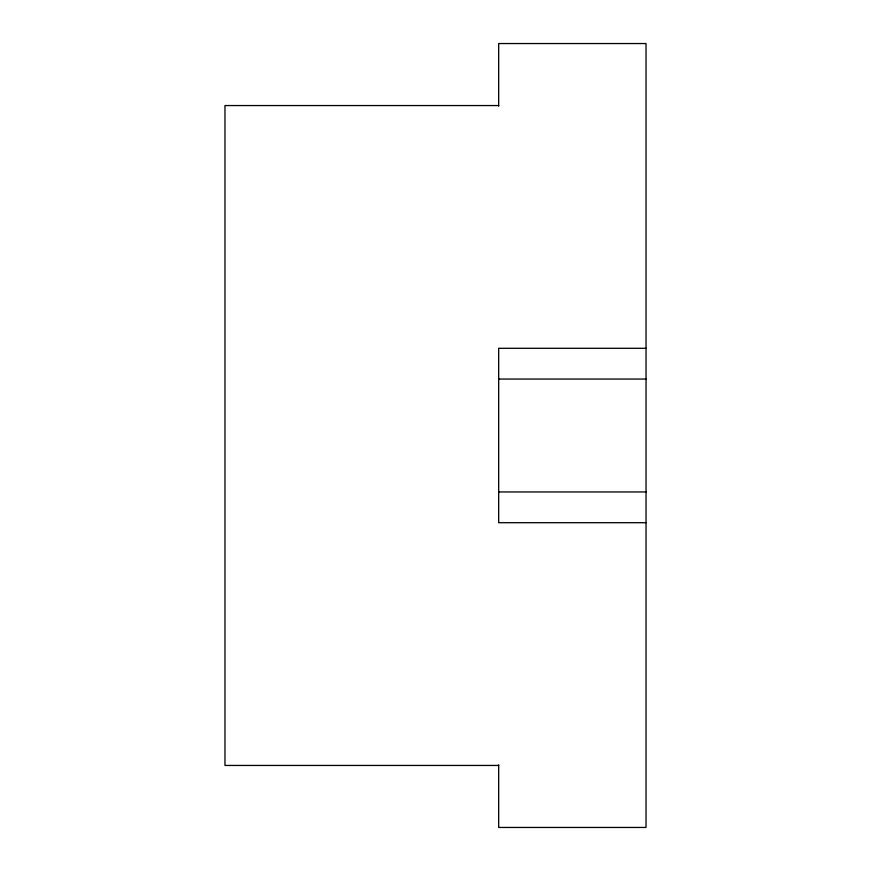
<?xml version="1.0" encoding="UTF-8"?>
<svg xmlns="http://www.w3.org/2000/svg" width="871" height="871" viewBox="0 0 871 871"><rect width="100%" height="100%" fill="white"/><g stroke="black" fill="none" stroke-linecap="round" stroke-linejoin="round"><path stroke-width="1.31" d="M498.68 105.554L224.968 105.554L224.968 765.446L498.68 765.446M646.032 348.302L498.68 348.302L498.68 522.698L646.032 522.698M498.68 379.048L646.032 379.048M498.68 491.952L646.032 491.952M498.68 106.153L498.68 43.55L646.032 43.55L646.032 827.45L498.68 827.45L498.68 764.847"/></g></svg>
